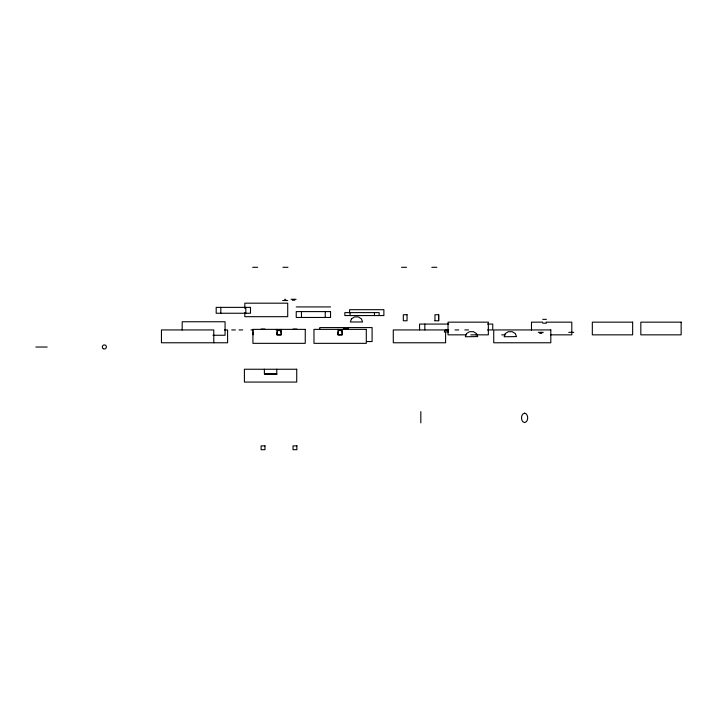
<?xml version="1.0" encoding="UTF-8"?>
<svg xmlns="http://www.w3.org/2000/svg" width="717" height="717" viewBox="0 0 717 717"><rect width="100%" height="100%" fill="white"/><g stroke="black" fill="none" stroke-linecap="round" stroke-linejoin="round"><path stroke-width="1.08" d="M345.011 329.497L345.935 328.915L346.849 329.497M294.821 300.208L292.312 300.208M541.846 333.378L539.749 333.378M284.541 299.348L285.796 299.348M252.68 267.298L257.69 267.298M282.937 267.298L287.956 267.298M401.556 267.298L406.566 267.298M431.813 267.298L436.832 267.298M291.057 299.267L296.067 299.267M282.668 300.522L287.678 300.522M296.238 306.921L330.546 306.921M542.733 319.352L546.408 319.352M434.95 320.768L438.67 320.768L438.687 314.727L434.95 314.727L434.977 320.768M542.679 322.157L531.485 322.157L531.485 330.618M546.04 322.157L571.799 322.157L571.799 334.848L550.522 334.848M542.733 323.17L546.408 323.17M448.752 324.066L419.57 324.066L419.57 329.937M487.461 324.066L492.758 324.066L492.758 329.937L487.461 329.937M343.371 328.96L348.462 328.96M261.113 329.085L264.967 329.085M293.029 329.085L296.883 329.085M275.902 329.766L281.431 329.766M337.904 329.766L342.359 329.766M224.457 329.937L227.594 329.937L227.594 342.771L161.45 342.771L161.45 329.937L213.783 329.937L213.783 342.771M231.716 329.937L235.391 329.937M239.039 329.937L242.713 329.937M250.959 329.937L253.522 329.937M448.752 329.937L393.283 329.937L393.283 342.771L445.607 342.771L445.607 332.509M455.026 329.937L458.701 329.937M464.849 329.937L468.524 329.937M444.325 331.872L448.43 331.872M538.288 332.338L543.316 332.338M568.742 332.338L573.77 332.338M465.951 334.848L448.026 334.848L448.026 322.157L488.349 322.157L488.349 334.848L476.025 334.848M470.791 334.866L475.801 334.866M501.685 334.866L505.073 334.866M212.985 335.26L225.075 335.26L225.075 321.754L182.19 321.754L182.19 330.062M366.871 341.552L372.096 341.552L372.096 327.579L319.773 327.579L319.773 328.978M35.85 347.028L47.152 347.028M264.716 374.157L277.04 374.157M438.643 314.727L438.643 320.768M424.814 324.066L424.814 329.937M420.825 411.576L420.825 422.878M379.141 315.561L379.141 312.612L344.832 312.612L344.832 315.561L383.873 315.561L383.873 309.69L349.564 309.69L349.564 312.621M374.453 312.612L374.453 315.561M350.075 312.612L350.075 315.561M347.987 327.579L347.987 328.978M343.882 327.579L343.882 328.978M342.197 329.372L342.197 334.66L338.083 334.66L338.083 329.372M325.24 311.599L325.24 317.47M301.481 311.599L301.481 317.47M281.145 329.372L281.145 334.66L277.031 334.66L277.031 329.372M276.78 369.246L276.78 373.951L264.394 373.951L264.394 369.246M253.092 331.872L253.092 334.821M245.806 307.369L245.806 313.248M244.829 308.373L244.829 303.183L287.714 303.183L287.714 316.681L244.829 316.681L244.829 312.531M220.818 307.369L220.818 313.248M444.397 331.801A1.99 1.99 0 0 1 446.377 329.99A1.99 1.99 0 0 1 448.358 331.801M277.049 334.534L277.031 335.027L281.145 335.027C282.229 329.354 276.332 328.269 277.049 334.534M337.967 334.534L337.949 335.027L342.063 335.027C343.147 329.354 337.25 328.269 337.967 334.534M351.429 318.922L350.317 321.978L362.569 321.978L361.458 318.922L358.357 316.914L354.53 316.914L351.429 318.922M466.489 333.557L465.378 336.757L477.692 336.578L476.509 333.557L473.408 331.693L469.581 331.693L466.489 333.557M505.288 333.557L504.176 336.757L516.5 336.578L515.317 333.557L512.216 331.693L508.389 331.693L505.288 333.557M524.602 413.162L522.792 414.059A6.274 6.274 0 0 0 522.792 421.677L524.602 422.582L526.403 421.677A6.274 6.274 0 0 0 526.403 414.059L524.602 413.162M250.493 307.369L216.184 307.369L216.184 313.248L250.493 313.248L250.493 307.369M330.546 311.599L296.238 311.599L296.238 317.47L330.546 317.47L330.546 311.599M407.05 314.727L403.33 314.727L403.312 320.768L407.05 320.768L407.068 314.727M632.645 322.157L592.323 322.157L592.323 334.848L632.645 334.848L632.645 322.157M681.15 322.157L640.828 322.157L640.828 334.848L681.15 334.848L681.15 322.157M305.254 329.372L252.922 329.372L252.922 343.344L305.254 343.344L305.254 329.372M366.297 329.372L313.974 329.372L313.974 343.344L366.297 343.344L366.297 329.372M550.808 329.937L493.726 329.937L493.726 342.771L550.808 342.771L550.808 329.937M296.73 369.246L244.407 369.246L244.407 382.071L296.73 382.071L296.73 369.246M264.967 445.875L261.113 445.875L261.105 449.702L264.967 449.702L264.976 445.875M296.883 445.875L293.029 445.875L293.02 449.702L296.883 449.702L296.892 445.875M103.338 348.722A2.052 2.052 0 0 0 106.412 346.947A2.052 2.052 0 0 0 103.338 345.173A2.052 2.052 0 0 0 103.338 348.722"/></g></svg>
